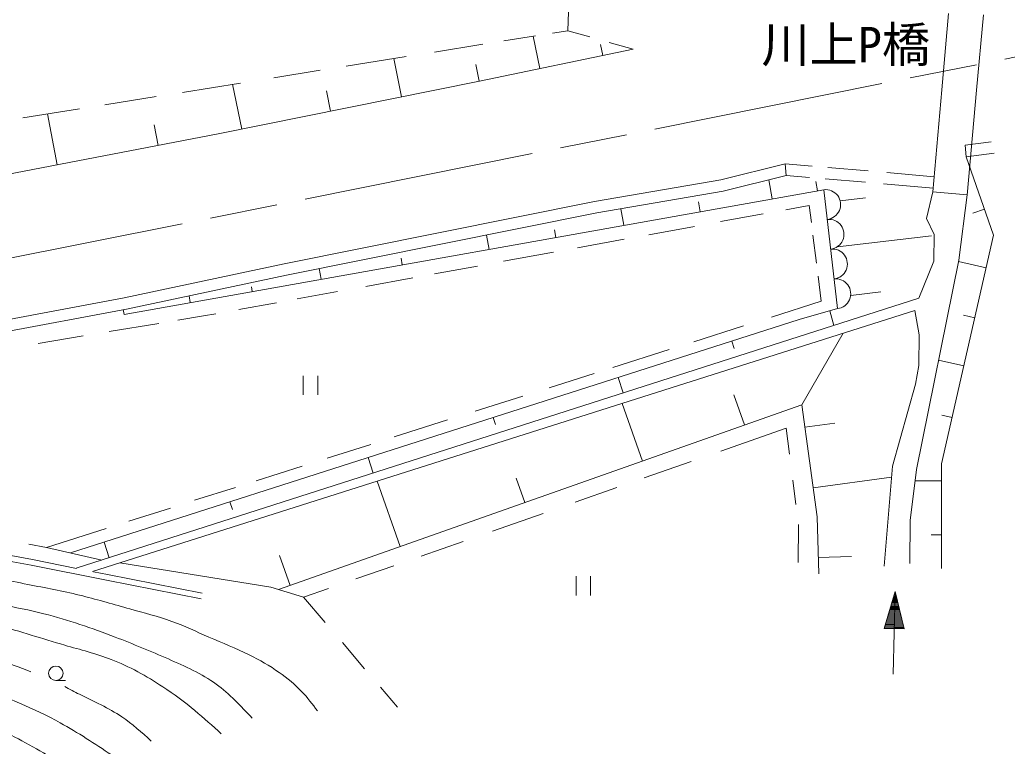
# Model space of a CAD drawing. Units: millimetres, scale not verified. Extents: x 40000 to 680000, y 20000 to 380000.
# Drawn here: x 308524 to 359734, y 238322 to 276014 of the extents above; entities that cross this region are included whole.
import ezdxf
from ezdxf.enums import TextEntityAlignment as Align

# ---------------------------------------------------------------- set-up
doc = ezdxf.new("R2010")
doc.units = ezdxf.units.MM
doc.header["$LTSCALE"] = 1000
doc.linetypes.add('CHAIN', pattern=[18.5, 12, -1.5, 3.5, -1.5])
for name, color, linetype, lineweight in [('M-BGD', 7, 'Continuous', 13), ('M-BMK', 2, 'CHAIN', 13), ('M-STR-STR1', 1, 'Continuous', 13)]:
    doc.layers.add(name, color=color, linetype=linetype, lineweight=lineweight)
doc.styles.add('ＭＳ ゴシック', font='')
doc.styles.get('ＭＳ ゴシック').set_extended_font_data('MS Gothic')

msp = doc.modelspace()

# ---------------------------------------------------------------- linework, layer by layer
at = {"layer": 'M-BGD'}
for p, q in [((336948, 275447), (336996, 276910)), ((333635, 274916), (335270, 275178)), ((335147, 275159), (335494, 273485)), ((336160, 275321), (336948, 275447)), ((338087, 275124), (336948, 275447)), ((330036, 274340), (332532, 274740)), ((340330, 274487), (332359, 272835)), ((338646, 274724), (338762, 274162)), ((340330, 274487), (339096, 274837)), ((325456, 273606), (328561, 274104)), ((327917, 274001), (328320, 272016)), ((332178, 273699), (332357, 272835)), ((321698, 273005), (324102, 273390)), ((316963, 272246), (319976, 272729)), ((332359, 272835), (318816, 270088)), ((319564, 272663), (320036, 270335)), ((312940, 271602), (315591, 272027)), ((324429, 272322), (324643, 271270)), ((308682, 270920), (311626, 271392)), ((309964, 271125), (310471, 268487)), ((315496, 270561), (315701, 269490)), ((318816, 270088), (303213, 267095)), ((357559, 269502), (358896, 269683)), ((357598, 268902), (357559, 269502)), ((357598, 268902), (359051, 269099)), ((359024, 264841), (357598, 268902)), ((344884, 267714), (348216, 268542)), ((348216, 268542), (349610, 268421)), ((348216, 268542), (348264, 267935)), ((350423, 268350), (352527, 268168)), ((345007, 267127), (348264, 267935)), ((348264, 267935), (349482, 267830)), ((353490, 268084), (355940, 267872)), ((338337, 266585), (344884, 267714)), ((347366, 267712), (347543, 266719)), ((349807, 267616), (349893, 267137)), ((350285, 267760), (352376, 267579)), ((353321, 267497), (355887, 267274)), ((350228, 267197), (313941, 260728)), ((338448, 265995), (345007, 267127)), ((350930, 261025), (350228, 267197)), ((355551, 265709), (355869, 267079)), ((357664, 266936), (357222, 263547)), ((322228, 263349), (338337, 266585)), ((343723, 266564), (343814, 266054)), ((348251, 266157), (349464, 266379)), ((349464, 266379), (349577, 265488)), ((352383, 266776), (351066, 266626)), ((322349, 262762), (338448, 265995)), ((339703, 266212), (339857, 265348)), ((344870, 265540), (347069, 265942)), ((357942, 265974), (358551, 266188)), ((341142, 264859), (343523, 265294)), ((355950, 264871), (355551, 265709)), ((332726, 264846), (332859, 264101)), ((336257, 265116), (336328, 264719)), ((349659, 264837), (349841, 263390)), ((355814, 264796), (350928, 264241)), ((355931, 263481), (355950, 264871)), ((356327, 252966), (359024, 264841)), ((337454, 264186), (339869, 264627)), ((333604, 263483), (336204, 263958)), ((313940, 261595), (322228, 263349)), ((328297, 263636), (328358, 263298)), ((330027, 262830), (332258, 263237)), ((357222, 263547), (355028, 252688)), ((355151, 261568), (355931, 263481)), ((357206, 263467), (358638, 263142)), ((314057, 261006), (322349, 262762)), ((324050, 263103), (324148, 262548)), ((349927, 262711), (350091, 261406)), ((326476, 262181), (328913, 262627)), ((317306, 261694), (317369, 261339)), ((320536, 262156), (320579, 261912)), ((322919, 261532), (325007, 261913)), ((353175, 261893), (351614, 261715)), ((303313, 259589), (313940, 261595)), ((311447, 247554), (355151, 261568)), ((319878, 260977), (321836, 261334)), ((350091, 261406), (347506, 260585)), ((303410, 258997), (314057, 261006)), ((354934, 260935), (312298, 247385)), ((313941, 260728), (313892, 260975)), ((318060, 260645), (318694, 260760)), ((348945, 260469), (350930, 261025)), ((350738, 260153), (350525, 260912)), ((355168, 259659), (354934, 260935)), ((357465, 260686), (358050, 260553)), ((348945, 260469), (311160, 248354)), ((313170, 259835), (315741, 260261)), ((316715, 260422), (318060, 260645)), ((346065, 260127), (343487, 259308)), ((349087, 256043), (351232, 259758)), ((355156, 258068), (355168, 259659)), ((309488, 259225), (311818, 259611)), ((345565, 258966), (345443, 259346)), ((342202, 258900), (339287, 257974)), ((356174, 258358), (357484, 258061)), ((338318, 257666), (335981, 256923)), ((354968, 257105), (355156, 258068)), ((323230, 256548), (323230, 257548)), ((323980, 257548), (323980, 256548)), ((339820, 256651), (339560, 257460)), ((353788, 252845), (354968, 257105)), ((334606, 256486), (332146, 255705)), ((339758, 256112), (340815, 253120)), ((345556, 256547), (346106, 254990)), ((349087, 256043), (321937, 246450)), ((349874, 250216), (349087, 256043)), ((330713, 255249), (327945, 254370)), ((333198, 255019), (333082, 255383)), ((350797, 255088), (349245, 254878)), ((356339, 255500), (356874, 255378)), ((344876, 253630), (348272, 254820)), ((348272, 254820), (348444, 253473)), ((326726, 253983), (324471, 253266)), ((326854, 252494), (326594, 253303)), ((340910, 252240), (343348, 253094)), ((323174, 252854), (320790, 252097)), ((353356, 247663), (353788, 252845)), ((355028, 252688), (354708, 250036)), ((356327, 247541), (356327, 252966)), ((327055, 252075), (328254, 248682)), ((334263, 252224), (334709, 250963)), ((348616, 252130), (348778, 250862)), ((353740, 252276), (349670, 251727)), ((354955, 252086), (356327, 252086)), ((319713, 251754), (317594, 251081)), ((337324, 250984), (339493, 251743)), ((319549, 250612), (319423, 251003)), ((316335, 250681), (314178, 249996)), ((333041, 249483), (335662, 250401)), ((349962, 247274), (349874, 250216)), ((354708, 250036), (354680, 247809)), ((312999, 249621), (309907, 248639)), ((348913, 249809), (348884, 247857)), ((348910, 249826), (348913, 249809)), ((313155, 248101), (312896, 248910)), ((329346, 248188), (331513, 248947)), ((355793, 249291), (356327, 249291)), ((309125, 247710), (304778, 248524)), ((309181, 248004), (304832, 248819)), ((309907, 248639), (309000, 248799)), ((312789, 247984), (309907, 248639)), ((311459, 247551), (309181, 248004)), ((321998, 248226), (322549, 246666)), ((351662, 248171), (349936, 248120)), ((313022, 246935), (309125, 247710)), ((313081, 247229), (312345, 247375)), ((313716, 247836), (321546, 246569)), ((325960, 247001), (327920, 247688)), ((317930, 245963), (313022, 246935)), ((317989, 246257), (313081, 247229)), ((337372, 246142), (337372, 247142)), ((338122, 247142), (338122, 246142)), ((321546, 246569), (323246, 246050)), ((323246, 246050), (324540, 246504)), ((353922, 246352), (353356, 244434)), ((353813, 242067), (353922, 246352)), ((353922, 246352), (354391, 244408)), ((323246, 246050), (324364, 244740)), ((353761, 245806), (354056, 245798)), ((353776, 245856), (354043, 245849)), ((353790, 245905), (354031, 245899)), ((353805, 245955), (354019, 245949)), ((353820, 246005), (354007, 246000)), ((353834, 246054), (353995, 246050)), ((353849, 246104), (353983, 246100)), ((353864, 246153), (353971, 246151)), ((353878, 246203), (353959, 246201)), ((353893, 246253), (353946, 246251)), ((353908, 246302), (353934, 246302)), ((353614, 245310), (354177, 245295)), ((353629, 245359), (354165, 245346)), ((353644, 245409), (354153, 245396)), ((353658, 245458), (354140, 245446)), ((353673, 245508), (354128, 245497)), ((353688, 245558), (354116, 245547)), ((353702, 245607), (354104, 245597)), ((353717, 245657), (354092, 245647)), ((353732, 245707), (354080, 245698)), ((353746, 245756), (354068, 245748)), ((353468, 244813), (354298, 244792)), ((353482, 244863), (354286, 244842)), ((353497, 244912), (354274, 244893)), ((353512, 244962), (354262, 244943)), ((353526, 245012), (354249, 244993)), ((353541, 245061), (354237, 245044)), ((353556, 245111), (354225, 245094)), ((353570, 245161), (354213, 245144)), ((353585, 245210), (354201, 245195)), ((353600, 245260), (354189, 245245)), ((353356, 244434), (354391, 244408)), ((353365, 244466), (354383, 244440)), ((353380, 244515), (354371, 244490)), ((353394, 244565), (354359, 244540)), ((353409, 244615), (354346, 244591)), ((353424, 244664), (354334, 244641)), ((353438, 244714), (354322, 244691)), ((353453, 244763), (354310, 244742)), ((325253, 243699), (326407, 242346)), ((310398, 241731), (310898, 241731)), ((327224, 241388), (328110, 240351))]:
    msp.add_line(p, q, dxfattribs=at)
msp.add_circle((310398, 242106), 375, dxfattribs=at)
for centre in [(350316, 266426), (350491, 264883), (350667, 263340), (350842, 261797)]:
    msp.add_arc(centre, 776, 276.4881, 96.4881, dxfattribs=at)
for points, knots in [([(323960, 240156), (323704, 240499), (323448, 240842), (323156, 241153), (322806, 241527), (322405, 241854), (321983, 242150), (321487, 242497), (320964, 242800), (320423, 243066), (319741, 243402), (319032, 243679), (318333, 243982), (317692, 244262), (317059, 244564), (316404, 244802), (315696, 245060), (314962, 245244), (314234, 245445), (313418, 245671), (312609, 245917), (311790, 246121), (310908, 246339), (310014, 246508), (309121, 246683), (308140, 246876), (307161, 247077), (306179, 247262), (305150, 247456), (304118, 247634), (303092, 247841), (302072, 248047), (301058, 248283), (300037, 248484), (299051, 248678), (298058, 248840), (297063, 248982), (295843, 249158), (294620, 249305), (293398, 249465), (292004, 249647), (290613, 249844), (289218, 250011), (288324, 250118), (287430, 250213), (286533, 250285), (285712, 250350), (284890, 250396), (284073, 250494), (283557, 250555), (283043, 250637), (282529, 250719)], [0, 0, 0, 0, 1, 1, 1, 2, 2, 2, 3, 3, 3, 4, 4, 4, 5, 5, 5, 6, 6, 6, 7, 7, 7, 8, 8, 8, 9, 9, 9, 10, 10, 10, 11, 11, 11, 12, 12, 12, 13, 13, 13, 14, 14, 14, 15, 15, 15, 16, 16, 16, 17, 17, 17, 17]), ([(236588, 247937), (237054, 247726), (237519, 247514), (237996, 247487), (238501, 247459), (239019, 247637), (239539, 247745), (240134, 247867), (240729, 247897), (241308, 248018), (242141, 248192), (242937, 248554), (243751, 248838), (244359, 249050), (244977, 249218), (245600, 249368), (246365, 249553), (247137, 249712), (247915, 249835), (248423, 249914), (248932, 249979), (249443, 250027), (251363, 250211), (253299, 250175), (255230, 250124), (257012, 250077), (258789, 250018), (260568, 250011), (262111, 250005), (263656, 250038), (265198, 250011), (266613, 249987), (268027, 249911), (269443, 249851), (271552, 249760), (273666, 249701), (275761, 249465), (277313, 249289), (278856, 249017), (280407, 248822), (281531, 248681), (282660, 248580), (283783, 248436), (284879, 248295), (285970, 248112), (287063, 247954), (288891, 247689), (290729, 247494), (292562, 247262), (294078, 247070), (295591, 246853), (297095, 246587), (298229, 246386), (299357, 246158), (300488, 245944), (301719, 245711), (302952, 245495), (304185, 245269), (305258, 245072), (306331, 244868), (307385, 244593), (308552, 244289), (309695, 243899), (310857, 243564), (311667, 243332), (312485, 243126), (313269, 242825), (314207, 242464), (315096, 241967), (315938, 241410), (316518, 241026), (317076, 240614), (317610, 240172), (318078, 239785), (318527, 239376), (318976, 238966)], [0, 0, 0, 0, 1, 1, 1, 2, 2, 2, 3, 3, 3, 4, 4, 4, 5, 5, 5, 6, 6, 6, 7, 7, 7, 8, 8, 8, 9, 9, 9, 10, 10, 10, 11, 11, 11, 12, 12, 12, 13, 13, 13, 14, 14, 14, 15, 15, 15, 16, 16, 16, 17, 17, 17, 18, 18, 18, 19, 19, 19, 20, 20, 20, 21, 21, 21, 22, 22, 22, 23, 23, 23, 24, 24, 24, 25, 25, 25, 25]), ([(282358, 249989), (284210, 249777), (286062, 249564), (287912, 249334), (289122, 249183), (290332, 249025), (291534, 248817), (293251, 248518), (294950, 248117), (296673, 247851), (297925, 247657), (299190, 247534), (300433, 247299), (302058, 246991), (303645, 246490), (305262, 246126), (306763, 245789), (308290, 245570), (309781, 245195), (311035, 244879), (312265, 244453), (313471, 243988), (314399, 243629), (315312, 243248), (316231, 242849), (317095, 242475), (317963, 242085), (318714, 241538), (319400, 241040), (319988, 240409), (320577, 239779)], [0, 0, 0, 0, 1, 1, 1, 2, 2, 2, 3, 3, 3, 4, 4, 4, 5, 5, 5, 6, 6, 6, 7, 7, 7, 8, 8, 8, 9, 9, 9, 10, 10, 10, 10]), ([(309101, 242186), (307944, 242631), (306787, 243075), (305597, 243400), (303924, 243856), (302187, 244075), (300475, 244388), (298844, 244687), (297236, 245071), (295622, 245466), (293810, 245910), (291990, 246367), (290141, 246545), (288607, 246692), (287053, 246647), (285513, 246769), (284071, 246884), (282641, 247146), (281200, 247264), (279947, 247366), (278687, 247360), (277426, 247353)], [0, 0, 0, 0, 1, 1, 1, 2, 2, 2, 3, 3, 3, 4, 4, 4, 5, 5, 5, 6, 6, 6, 7, 7, 7, 7]), ([(240369, 243110), (241421, 243654), (242472, 244198), (243549, 244703), (244853, 245314), (246194, 245868), (247593, 246185), (248082, 246296), (248578, 246378), (249075, 246455), (250373, 246654), (251676, 246814), (252984, 246904), (254582, 247014), (256188, 247019), (257792, 246994), (259651, 246965), (261507, 246897), (263363, 246814), (265490, 246720), (267616, 246607), (269743, 246500), (271271, 246423), (272800, 246349), (274326, 246230), (275554, 246135), (276780, 246010), (278010, 245961), (279192, 245913), (280376, 245934), (281559, 245916), (282985, 245894), (284408, 245814), (285828, 245691), (287299, 245564), (288766, 245390), (290231, 245197), (292382, 244914), (294528, 244590), (296656, 244163), (298395, 243815), (300121, 243398), (301823, 242905), (303337, 242467), (304832, 241967), (306316, 241423), (307792, 240881), (309258, 240294), (310629, 239536), (311540, 239032), (312410, 238453), (313280, 237873)], [0, 0, 0, 0, 1, 1, 1, 2, 2, 2, 3, 3, 3, 4, 4, 4, 5, 5, 5, 6, 6, 6, 7, 7, 7, 8, 8, 8, 9, 9, 9, 10, 10, 10, 11, 11, 11, 12, 12, 12, 13, 13, 13, 14, 14, 14, 15, 15, 15, 16, 16, 16, 17, 17, 17, 17]), ([(310315, 237649), (309327, 238225), (308340, 238801), (307304, 239266), (305947, 239875), (304505, 240292), (303081, 240749), (301172, 241361), (299294, 242044), (297375, 242591), (295633, 243087), (293858, 243470), (292073, 243804), (290063, 244180), (288041, 244495), (286008, 244658), (284261, 244798), (282505, 244826), (280751, 244837), (278502, 244852), (276256, 244838), (274011, 244927), (271913, 245010), (269817, 245182), (267721, 245287), (265298, 245407), (262874, 245437), (260442, 245556), (258327, 245660), (256205, 245830), (254107, 245646), (252630, 245516), (251164, 245211), (249704, 244927), (248434, 244680), (247169, 244450), (245930, 244029), (244718, 243617), (243533, 243022), (242291, 242950), (241660, 242914), (241015, 243012), (240369, 243110)], [0, 0, 0, 0, 1, 1, 1, 2, 2, 2, 3, 3, 3, 4, 4, 4, 5, 5, 5, 6, 6, 6, 7, 7, 7, 8, 8, 8, 9, 9, 9, 10, 10, 10, 11, 11, 11, 12, 12, 12, 13, 13, 13, 14, 14, 14, 14]), ([(315347, 238592), (314856, 239039), (314365, 239485), (313819, 239850), (313132, 240310), (312359, 240641), (311618, 241018), (311360, 241149), (311107, 241286), (310854, 241423)], [0, 0, 0, 0, 1, 1, 1, 2, 2, 2, 3, 3, 3, 3])]:
    msp.add_open_spline(points, degree=3, knots=knots, dxfattribs=at)
at = {"layer": 'M-BMK'}
msp.add_line((305186, 263077), (372526, 276564), dxfattribs=at)
at = {"layer": 'M-STR-STR1'}
for p, q in [((356340, 272371), (356693, 276343)), ((358145, 272354), (358494, 276277)), ((355869, 267079), (356340, 272371)), ((357662, 266920), (358145, 272354)), ((355869, 267079), (357664, 266936))]:
    msp.add_line(p, q, dxfattribs=at)

# ---------------------------------------------------------------- texts
at = {"layer": 'M-STR-STR1', "style": 'ＭＳ ゴシック'}
msp.add_text('川上P橋', height=1833, dxfattribs=at).set_placement((346988, 273262), align=Align.BOTTOM_LEFT)

doc.saveas('drawing.dxf')
